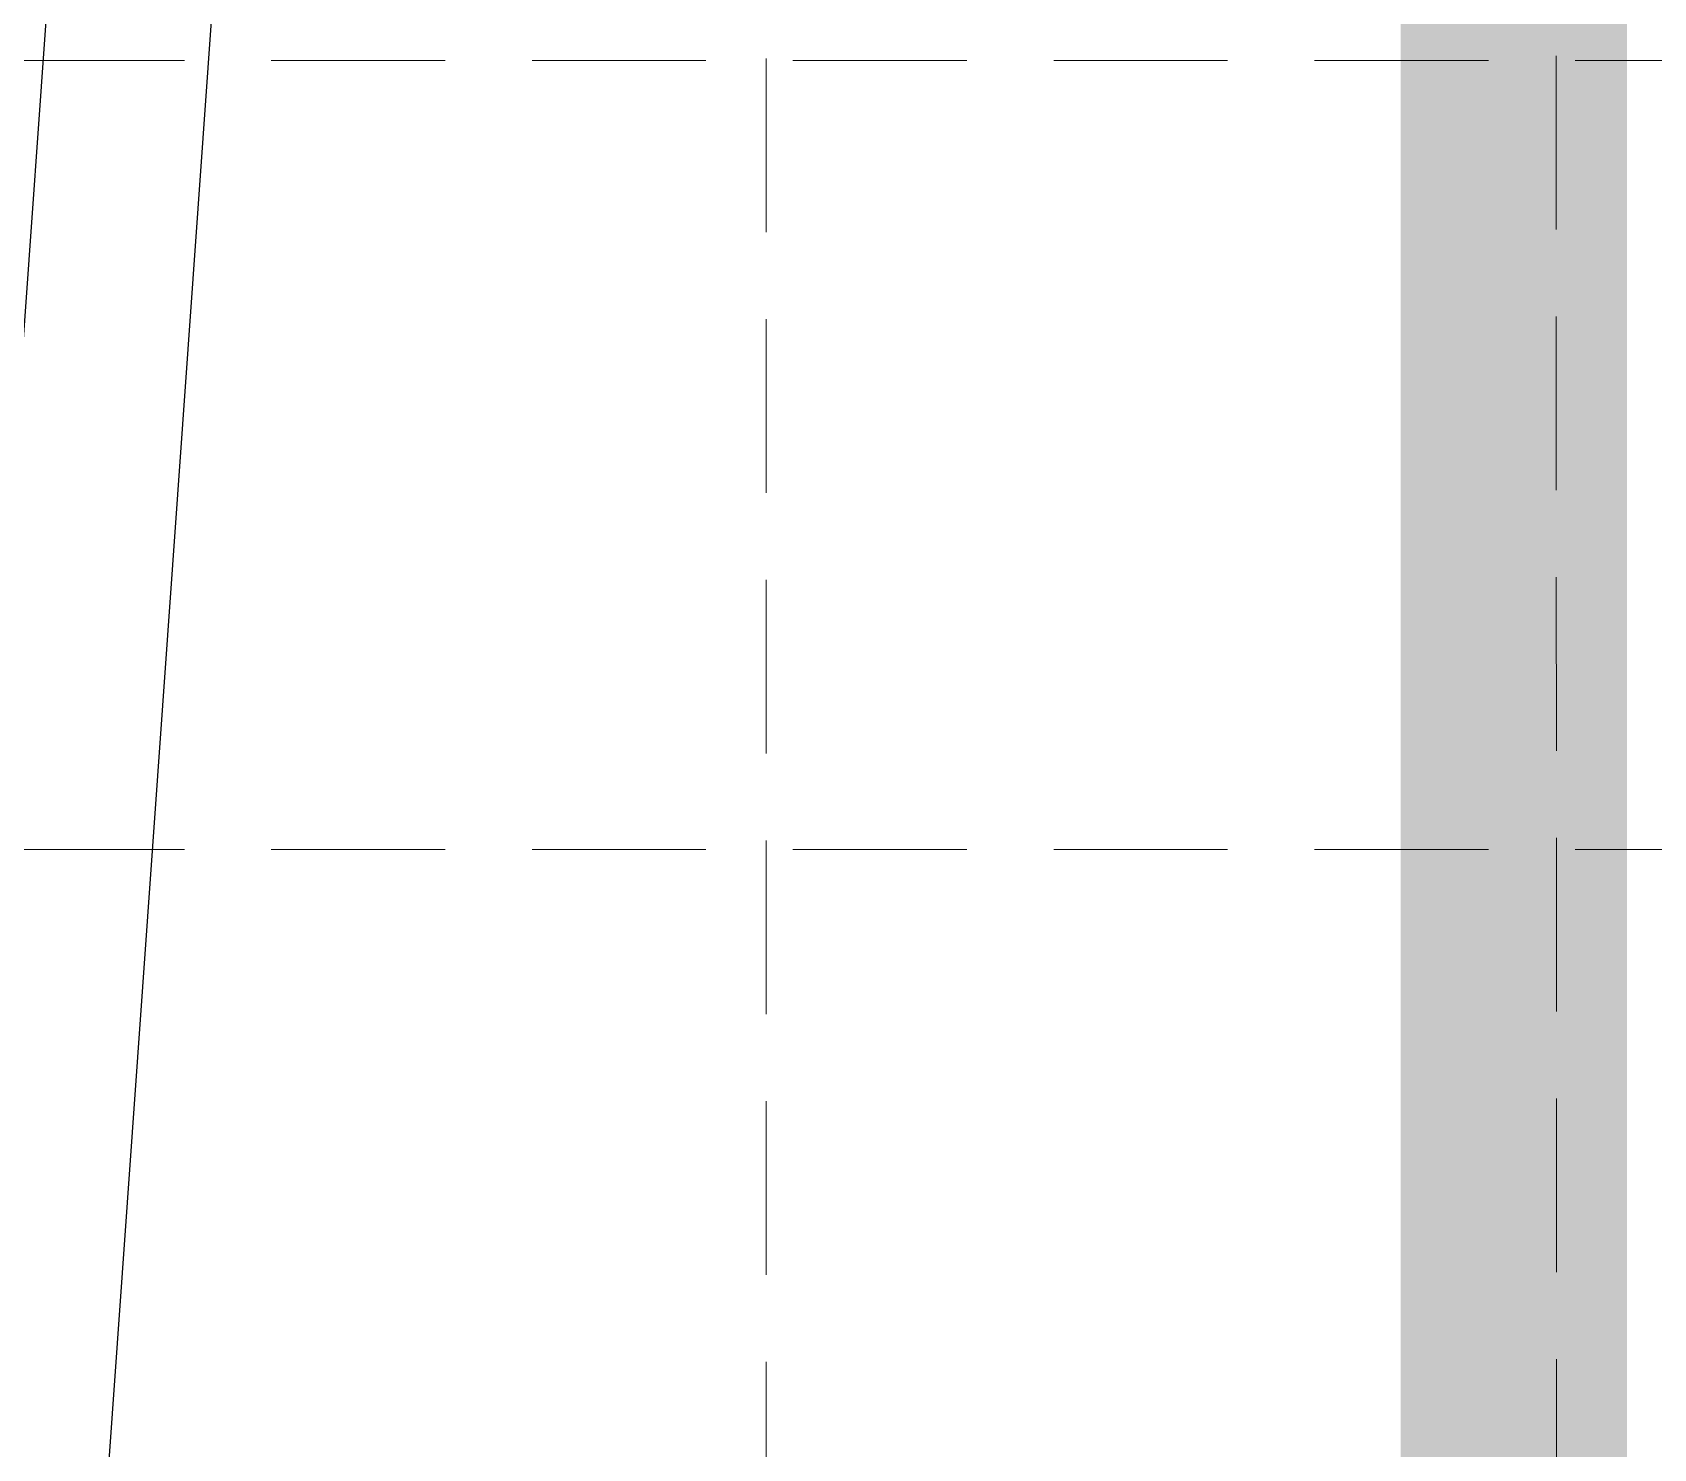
# Model space of a CAD drawing. Header units: feet. Extents: x 7707 to 9528, y 2602 to 5512.
# Drawn here: x 9211.4 to 9304.6, y 3886.7 to 3968.1 of the extents above; entities that cross this region are included whole.
import ezdxf

# ---------------------------------------------------------------- set-up
doc = ezdxf.new("R2010")
doc.units = ezdxf.units.FT
doc.header["$LTSCALE"] = 0.4
doc.header["$MEASUREMENT"] = 0
doc.linetypes.add('HIDDEN', pattern=[0.375, 0.25, -0.125])
for name, color, linetype in [('ECB', 84, 'Continuous'), ('grid', 254, 'HIDDEN'), ('PAVING', 7, 'Continuous'), ('ROW', 7, 'Continuous')]:
    doc.layers.add(name, color=color, linetype=linetype)

msp = doc.modelspace()

# ---------------------------------------------------------------- linework, layer by layer
at = {"layer": 'ECB', "color": 5, "const_width": 13}
msp.add_lwpolyline([(9388.207, 4581.414), (9363.005, 4561.07), (9327.675, 4516.172), (9312.856, 4388.204), (9285.992, 4044.931), (9285.992, 4021.095), (9296.595, 3991.962), (9296.595, 3946.056), (9296.595, 3538.381), (9320.163, 3259.45)], dxfattribs=at)
at = {"layer": 'grid', "color": 252, "linetype": 'HIDDEN', "lineweight": 0, "ltscale": 100}
for p, q in [((9253.65, 2831.651), (9253.508, 5465.722)), ((9299.134, 2831.803), (9298.908, 5465.722)), ((7755.132, 3966.529), (9480.304, 3966.529)), ((7755.132, 3921.129), (9480.304, 3921.129))]:
    msp.add_line(p, q, dxfattribs=at)
at = {"layer": 'PAVING'}
msp.add_line((9251.689, 4524.513), (9194.385, 3719.049), dxfattribs=at)
at = {"layer": 'ROW'}
msp.add_line((9261.165, 4523.839), (9203.861, 3718.374), dxfattribs=at)

doc.saveas('drawing.dxf')
